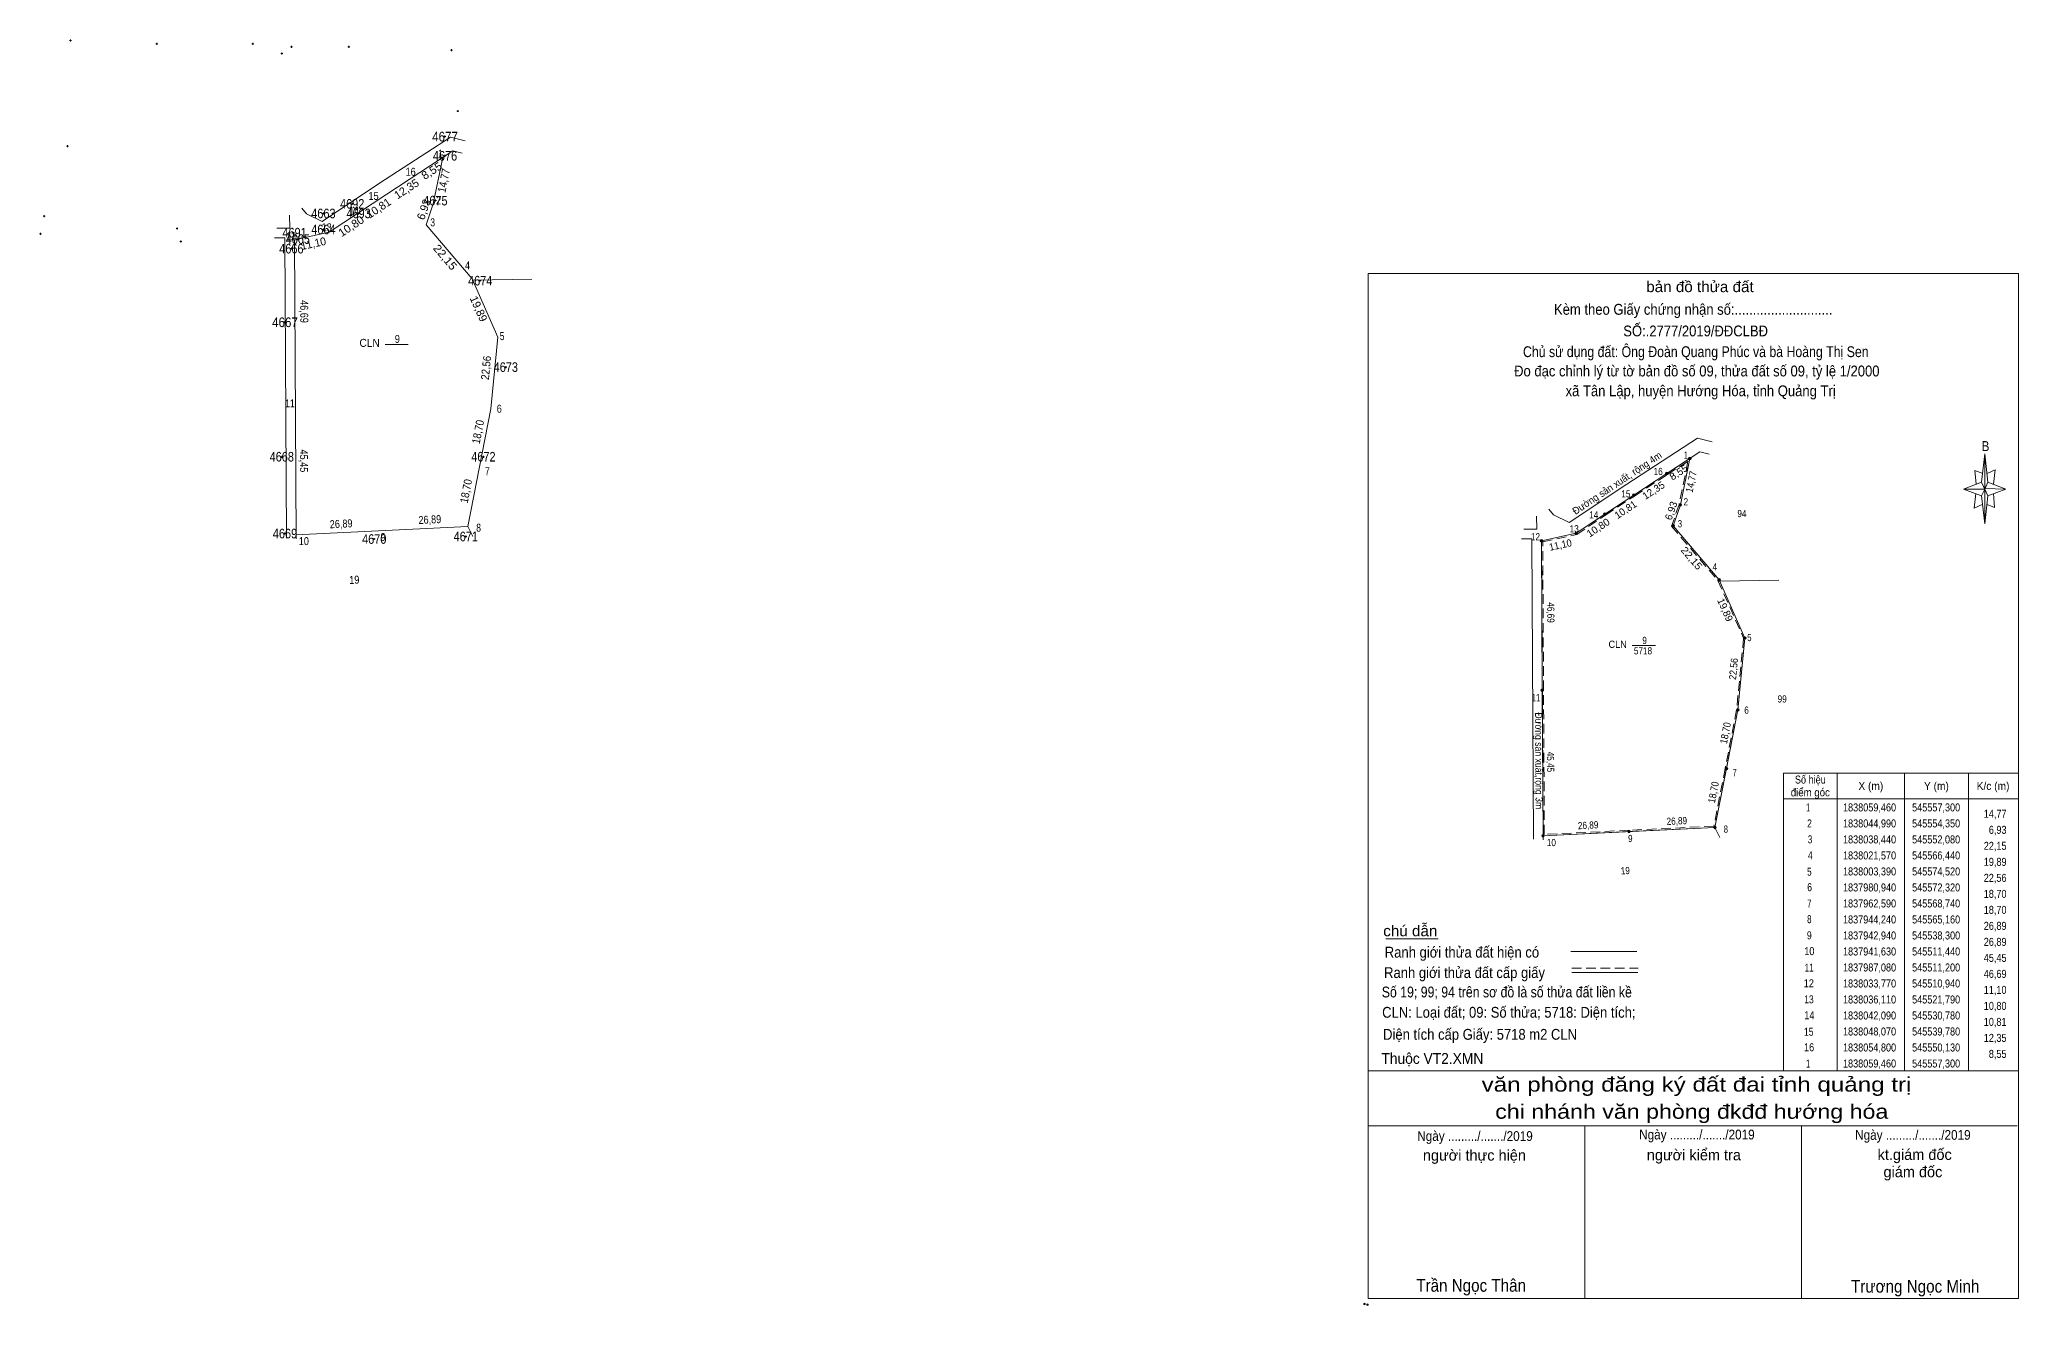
# Model space of a CAD drawing. Header units: centimetres. Extents: x 543318 to 546050, y 1837495 to 1839304.
# Drawn here: x 545431 to 546050, y 1837701 to 1838096 of the extents above; entities that cross this region are included whole.
import ezdxf
from ezdxf.enums import TextEntityAlignment as Align

# ---------------------------------------------------------------- set-up
doc = ezdxf.new("R2010")
doc.units = ezdxf.units.CM
doc.header["$PDMODE"] = 32
doc.header["$PDSIZE"] = 0.5
doc.linetypes.add('MEDIUM_DASHED', pattern=[4.5, 3, -1.5])
for name, color, linetype, lineweight in [('10', 7, 'Continuous', 13), ('11', 7, 'Continuous', 13), ('17', 7, 'Continuous', 13), ('23', 7, 'Continuous', 13), ('5', 7, 'Continuous', 13), ('6', 7, 'Continuous', 13), ('63', 7, 'Continuous', 13)]:
    doc.layers.add(name, color=color, linetype=linetype, lineweight=lineweight)
doc.layers.add('12', color=7, linetype='Continuous')

msp = doc.modelspace()

# ---------------------------------------------------------------- hatches: boundary and pattern name
at = {"layer": '6'}
for points in [[(545947.358, 1837965.426, 1), (545946.558, 1837965.426, 1)], [(545940.188, 1837960.766, 1), (545939.388, 1837960.766, 1)], [(545929.838, 1837954.036, 1), (545929.038, 1837954.036, 1)], [(545944.408, 1837950.956, 1), (545943.608, 1837950.956, 1)], [(545920.838, 1837948.056, 1), (545920.038, 1837948.056, 1)], [(545942.138, 1837944.406, 1), (545941.338, 1837944.406, 1)], [(545942.138, 1837944.406, 1), (545941.338, 1837944.406, 1)], [(545900.998, 1837939.736, 1), (545900.198, 1837939.736, 1)], [(545911.848, 1837942.076, 1), (545911.048, 1837942.076, 1)], [(545956.498, 1837927.536, 1), (545955.698, 1837927.536, 1)], [(545964.578, 1837909.356, 1), (545963.778, 1837909.356, 1)], [(545901.248, 1837893.046, 1), (545900.448, 1837893.046, 1)], [(545962.378, 1837886.906, 1), (545961.578, 1837886.906, 1)], [(545958.798, 1837868.556, 1), (545957.998, 1837868.556, 1)], [(545901.498, 1837847.596, 1), (545900.698, 1837847.596, 1)], [(545928.358, 1837848.906, 1), (545927.558, 1837848.906, 1)], [(545955.218, 1837850.206, 1), (545954.418, 1837850.206, 1)]]:
    msp.add_hatch(color=256, dxfattribs=at).paths.add_polyline_path(points)

# ---------------------------------------------------------------- linework, layer by layer
at = {"layer": '10'}
for p, q in [((545559.74, 1838065.81), (545564.29, 1838064.72)), ((545560.48, 1838061.52), (545563.36, 1838060.83)), ((545505.46, 1838037.35), (545509.55, 1838037.35)), ((545504.68, 1838034.35), (545507.94, 1838034.35)), ((545508.44, 1837940.59), (545507.94, 1838034.35)), ((545511.45, 1837940.4), (545510.94, 1838033.77)), ((545511.44, 1837941.63), (545565.16, 1837944.24)), ((545565.16, 1837944.24), (545566.7, 1837941.04))]:
    msp.add_line(p, q, dxfattribs=at)
for points in [[(545519.58, 1838039.44), (545537.58, 1838051.41), (545559.74, 1838065.81)], [(545521.79, 1838036.11), (545539.78, 1838048.07), (545560.48, 1838061.52)], [(545565.16, 1837944.24), (545572.32, 1837980.94), (545574.52, 1838003.39), (545566.44, 1838021.57), (545552.08, 1838038.44), (545554.35, 1838044.99), (545557.3, 1838059.46)]]:
    msp.add_lwpolyline(points, dxfattribs=at)
at = {"layer": '11'}
for p, q in [((545441.31, 1838096), (545440.69, 1838096)), ((545441, 1838096.31), (545441, 1838095.69)), ((545468.31, 1838095), (545467.69, 1838095)), ((545468, 1838095.31), (545468, 1838094.69)), ((545498.31, 1838095), (545497.69, 1838095)), ((545498, 1838095.31), (545498, 1838094.69)), ((545507, 1838092.31), (545507, 1838091.69)), ((545510.31, 1838094), (545509.69, 1838094)), ((545510, 1838094.31), (545510, 1838093.69)), ((545528.31, 1838094), (545527.69, 1838094)), ((545528, 1838094.31), (545528, 1838093.69)), ((545560.31, 1838093), (545559.69, 1838093)), ((545560, 1838093.31), (545560, 1838092.69)), ((545507.31, 1838092), (545506.69, 1838092)), ((545562.31, 1838074), (545561.69, 1838074)), ((545562, 1838074.31), (545562, 1838073.69)), ((545440.31, 1838063), (545439.69, 1838063)), ((545440, 1838063.31), (545440, 1838062.69)), ((545558.31, 1838066), (545557.69, 1838066)), ((545558, 1838066.31), (545558, 1838065.69)), ((545558.31, 1838060), (545557.69, 1838060)), ((545558, 1838060.31), (545558, 1838059.69)), ((545529.31, 1838045), (545528.69, 1838045)), ((545529, 1838045.31), (545529, 1838044.69)), ((545555.31, 1838046), (545554.69, 1838046)), ((545555, 1838046.31), (545555, 1838045.69)), ((545433.05, 1838041.13), (545432.43, 1838041.13)), ((545432.74, 1838041.44), (545432.74, 1838040.82)), ((545474.57, 1838037.28), (545473.95, 1838037.28)), ((545474.26, 1838037.59), (545474.26, 1838036.97)), ((545520.31, 1838042), (545519.69, 1838042)), ((545520.31, 1838037), (545519.69, 1838037)), ((545520, 1838042.31), (545520, 1838041.69)), ((545520, 1838037.31), (545520, 1838036.69)), ((545531.31, 1838042), (545530.69, 1838042)), ((545531, 1838042.31), (545531, 1838041.69)), ((545431.94, 1838035.62), (545431.32, 1838035.62)), ((545431.63, 1838035.93), (545431.63, 1838035.31)), ((545475.74, 1838033.28), (545475.12, 1838033.28)), ((545475.43, 1838033.59), (545475.43, 1838032.97)), ((545510.31, 1838031), (545509.69, 1838031)), ((545510, 1838031.31), (545510, 1838030.69)), ((545512.31, 1838034), (545511.69, 1838034)), ((545512, 1838034.31), (545512, 1838033.69)), ((545569.31, 1838021), (545568.69, 1838021)), ((545569, 1838021.31), (545569, 1838020.69)), ((545508.31, 1838008), (545507.69, 1838008)), ((545508, 1838008.31), (545508, 1838007.69)), ((545577.31, 1837994), (545576.69, 1837994)), ((545577, 1837994.31), (545577, 1837993.69)), ((545507.31, 1837966), (545506.69, 1837966)), ((545507, 1837966.31), (545507, 1837965.69)), ((545570.31, 1837966), (545569.69, 1837966)), ((545570, 1837966.31), (545570, 1837965.69)), ((545508.31, 1837942), (545507.69, 1837942)), ((545508, 1837942.31), (545508, 1837941.69)), ((545536.21, 1837940.3), (545535.59, 1837940.3)), ((545535.9, 1837940.61), (545535.9, 1837939.99)), ((545564.81, 1837941.09), (545564.19, 1837941.09)), ((545564.5, 1837941.4), (545564.5, 1837940.78))]:
    msp.add_line(p, q, dxfattribs=at)
at = {"layer": '17'}
msp.add_line((545851.93, 1837815.39), (545868.31, 1837815.39), dxfattribs=at)
at = {"layer": '23'}
msp.add_line((545509.37, 1838041.51), (545509.55, 1838037.35), dxfattribs=at)
msp.add_lwpolyline([(545519.58, 1838039.44), (545514.7, 1838041.92), (545513.23, 1838043.61)], dxfattribs=at)
at = {"layer": '5'}
for p, q in [((546038.07, 1837958.08), (546039.17, 1837966.9)), ((546040.05, 1837958.08), (546045.74, 1837955.86)), ((546038.07, 1837953.81), (546032.43, 1837955.86)), ((546040.05, 1837953.81), (546039.17, 1837945.03)), ((546042.12, 1837950.19), (546039.9, 1837951.09)), ((546041.88, 1837954.48), (546042.12, 1837950.19)), ((545846.42, 1837774.17), (546049.64, 1837774.17)), ((545846.42, 1837757), (546049.21, 1837757)), ((545846.42, 1837757), (546049.21, 1837757)), ((545846.42, 1837757), (546049.21, 1837757)), ((545914.17, 1837703.05), (545914.17, 1837757)), ((545981.89, 1837703.05), (545981.89, 1837757))]:
    msp.add_line(p, q, dxfattribs=at)
for points in [[(545846.42, 1838023.27), (546049.64, 1838023.27), (546049.64, 1837703.05), (545846.42, 1837703.05)], [(546039.17, 1837966.9), (546040.05, 1837958.08), (546039.17, 1837955.86)], [(546039.17, 1837955.86), (546032.43, 1837955.86), (546038.07, 1837958.08), (546040.05, 1837953.81), (546045.74, 1837955.86), (546039.17, 1837956.06)], [(546039.17, 1837955.86), (546039.17, 1837945.03), (546038.07, 1837953.81)]]:
    msp.add_lwpolyline(points, close=True, dxfattribs=at)
for points in [[(546039.17, 1837955.86), (546038.07, 1837958.08), (546032.43, 1837955.86)], [(546038.5, 1837960.78), (546036.05, 1837961.68), (546036.45, 1837957.43)], [(546039.9, 1837960.78), (546042.35, 1837961.93), (546041.88, 1837957.43)], [(546036.29, 1837954.48), (546035.78, 1837949.94), (546038.28, 1837951.09)], [(546039.17, 1837955.86), (546040.05, 1837953.81), (546045.74, 1837955.86)], [(546049.64, 1837703.05), (545846.42, 1837703.05), (545846.42, 1837757)]]:
    msp.add_lwpolyline(points, dxfattribs=at)
for p in [(545845.32, 1837701.32), (545846.24, 1837701.13)]:
    msp.add_point(p, dxfattribs=at)
at = {"layer": '6'}
for p, q in [((545521.79, 1838036.11), (545510.94, 1838033.77)), ((545539.28, 1838001.1), (545546.54, 1838001.1)), ((545949.4, 1837971.78), (545953.95, 1837970.69)), ((545950.14, 1837967.49), (545953.02, 1837966.8)), ((545899.03, 1837947.48), (545899.21, 1837943.32)), ((545894.34, 1837940.32), (545897.6, 1837940.32)), ((545895.12, 1837943.32), (545899.21, 1837943.32)), ((545898.1, 1837846.56), (545897.6, 1837940.32)), ((545911.45, 1837942.08), (545900.6, 1837939.74)), ((545901.11, 1837846.37), (545900.6, 1837939.74)), ((545956.29, 1837927.1), (545974.82, 1837927.43)), ((545928.94, 1837907.07), (545936.2, 1837907.07)), ((545901.1, 1837847.6), (545954.82, 1837850.21)), ((545954.82, 1837850.21), (545956.36, 1837847.01)), ((545909.76, 1837811.45), (545930.41, 1837811.45)), ((545910.07, 1837804.86), (545930.7, 1837804.86))]:
    msp.add_line(p, q, dxfattribs=at)
at = {"layer": '6', "linetype": 'MEDIUM_DASHED'}
msp.add_line((545910.07, 1837806.25), (545930.84, 1837806.25), dxfattribs=at)
at = {"layer": '6'}
for points in [[(545909.24, 1837945.41), (545927.24, 1837957.38), (545949.4, 1837971.78)], [(545911.45, 1837942.08), (545929.44, 1837954.04), (545950.14, 1837967.49)], [(545954.82, 1837850.21), (545961.98, 1837886.91), (545964.18, 1837909.36), (545956.1, 1837927.54), (545941.74, 1837944.41), (545944.01, 1837950.96), (545946.96, 1837965.43)], [(545909.24, 1837945.41), (545904.36, 1837947.89), (545902.89, 1837949.58)]]:
    msp.add_lwpolyline(points, dxfattribs=at)
msp.add_lwpolyline([(545946.96, 1837965.43), (545944.01, 1837950.96), (545941.74, 1837944.41), (545956.1, 1837927.54), (545964.18, 1837909.36), (545961.98, 1837886.91), (545958.4, 1837868.56), (545954.82, 1837850.21), (545927.96, 1837848.91), (545901.1, 1837847.6), (545900.86, 1837893.05), (545900.6, 1837939.74), (545911.45, 1837942.08), (545920.44, 1837948.06), (545929.44, 1837954.04), (545939.79, 1837960.77)], close=True, dxfattribs=at)
at = {"layer": '6', "linetype": 'MEDIUM_DASHED'}
msp.add_lwpolyline([(545946.38, 1837964.57), (545943.62, 1837951.07), (545941.29, 1837944.32), (545955.76, 1837927.32), (545963.77, 1837909.29), (545961.58, 1837886.97), (545958.01, 1837868.64), (545954.49, 1837850.59), (545927.94, 1837849.31), (545901.5, 1837848.02), (545901.26, 1837893.05), (545901, 1837939.42), (545911.61, 1837941.7), (545920.66, 1837947.73), (545929.66, 1837953.71), (545940.01, 1837960.43)], close=True, dxfattribs=at)
at = {"layer": '6'}
for centre in [(545946.958, 1837965.426), (545939.788, 1837960.766), (545929.438, 1837954.036), (545944.008, 1837950.956), (545920.438, 1837948.056), (545941.738, 1837944.406), (545941.738, 1837944.406), (545900.598, 1837939.736), (545911.448, 1837942.076), (545956.098, 1837927.536), (545964.178, 1837909.356), (545900.848, 1837893.046), (545961.978, 1837886.906), (545958.398, 1837868.556), (545901.098, 1837847.596), (545927.958, 1837848.906), (545954.818, 1837850.206)]:
    msp.add_circle(centre, 0.4, dxfattribs=at)
at = {"layer": '63'}
for p, q in [((545566.63, 1838021.13), (545585.16, 1838021.46)), ((545993.04, 1837867.17), (545993.04, 1837774.17)), ((546014.04, 1837867.17), (546014.04, 1837774.17)), ((546034.04, 1837867.17), (546034.04, 1837774.17)), ((545976.24, 1837859.17), (546049.64, 1837859.17))]:
    msp.add_line(p, q, dxfattribs=at)
msp.add_lwpolyline([(545976.24, 1837867.17), (546049.64, 1837867.17), (546049.64, 1837774.17), (545976.24, 1837774.17)], close=True, dxfattribs=at)

# ---------------------------------------------------------------- texts
at = {"layer": '12'}
for s, width, p in [('4677', 0.9, (545558.005, 1838064.5)), ('4676', 0.85, (545558, 1838058.5)), ('4663', 0.85, (545520, 1838040.5)), ('4692', 0.85, (545529, 1838043.5)), ('4693', 0.85, (545531, 1838040.5)), ('4675', 0.85, (545555, 1838044.5)), ('4691', 0.85, (545511, 1838034.5)), ('4664', 0.85, (545520.005, 1838035.5)), ('4666', 0.85, (545510, 1838029.5)), ('4665', 0.85, (545512, 1838032.5)), ('4674', 0.85, (545569.005, 1838019.5)), ('4667', 0.9, (545508.005, 1838006.5)), ('4673', 0.85, (545577, 1837992.5)), ('4668', 0.85, (545506.995, 1837964.5)), ('4672', 0.85, (545570, 1837964.5)), ('4669', 0.85, (545508, 1837940.5)), ('4670', 0.85, (545535.895, 1837938.79)), ('4671', 0.85, (545564.49, 1837939.59))]:
    msp.add_text(s, height=3, dxfattribs=dict(at, width=width)).set_placement(p, align=Align.CENTER)
at = {"layer": '5'}
for s, height, width, p in [('bản đồ thửa đất', 3.387, 1.05, (545950.135, 1838017.42)), ('Kèm theo Giấy chứng nhận số:...........................', 3.387, 0.9, (545948.02, 1838010.35)), ('SỐ:.2777/2019/ĐĐCLBĐ', 3.38, 0.9, (545948.78, 1838003.6)), ('Chủ sử dụng đất: Ông Đoàn Quang Phúc và bà Hoàng Thị Sen', 3.384, 0.85, (545948.835, 1837997.12)), ('Đo đạc chỉnh lý từ tờ bản đồ số 09, thửa đất số 09, tỷ lệ 1/2000 ', 3.38, 0.9, (545949.715, 1837991.09)), ('xã Tân Lập, huyện Hướng Hóa, tỉnh Quảng Trị', 3.384, 0.9, (545950.345, 1837984.9)), ('B', 3.111, 0.85, (546039.37, 1837967.76)), ('văn phòng đăng ký đất đai tỉnh quảng trị', 4.516, 1.25, (545949.055, 1837767.67)), ('chi nhánh văn phòng đkđđ hướng hóa', 4.516, 1.2, (545947.57, 1837759.19)), ('Ngày ........./......./2019', 3.048, 0.9, (545879.845, 1837752.26)), ('Ngày ........./......./2019', 3.048, 0.9, (545949.185, 1837752.73)), ('Ngày ........./......./2019', 3.048, 0.9, (546016.665, 1837752.62)), ('Trần Ngọc Thân', 3.942, 0.9, (545878.63, 1837705.16)), ('Trương Ngọc Minh', 3.947, 0.9, (546017.39, 1837704.87))]:
    msp.add_text(s, height=height, dxfattribs=dict(at, width=width)).set_placement(p, align=Align.CENTER)
for s, height, p in [('người thực hiện', 3.387, (545879.655, 1837746.11)), ('người kiểm tra', 3.387, (545948.235, 1837746.2)), ('kt.giám đốc', 3.39, (546017.22, 1837746.32)), ('giám đốc', 3.39, (546016.675, 1837740.92))]:
    msp.add_text(s, height=height, dxfattribs=at).set_placement(p, align=Align.CENTER)
at = {"layer": '6'}
for s, rotation, width, p in [('Đường sản xuất, rộng 4m', 33.624, 0.95, (545924.852, 1837956.846)), ('8,55', 33.021, 1.05, (545944.107, 1837960.189)), ('14,77', 78.477, 0.9, (545948.501, 1837957.97)), ('10,80', 33.631, 1.05, (545918.942, 1837942.903)), ('11,10', 12.17, 0.95, (545906.753, 1837937.35)), ('22,15', 310.405, 1.1, (545946.666, 1837933.559)), ('46,69', 270.319, 0.85, (545902.418, 1837917.321)), ('22,56', 84.403, 0.9, (545961.719, 1837899.6)), ('Đường sản xuất,rộng 3m', 270.306, 0.9, (545898.688, 1837871.011)), ('18,70', 78.961, 0.9, (545959.188, 1837879.465)), ('45,45', 270.303, 0.85, (545902.327, 1837870.656)), ('18,70', 78.961, 0.9, (545955.438, 1837860.955)), ('26,89', 2.792, 0.85, (545915.245, 1837849.771)), ('26,89', 2.771, 0.85, (545942.956, 1837851.09)), ('19', 2.792, 0.85, (545926.85, 1837835.582))]:
    msp.add_text(s, height=2.25, rotation=rotation, dxfattribs=dict(at, width=width)).set_placement(p, align=Align.CENTER)
for s, width, p in [(' 16', 0.85, (545938.49, 1837960.28)), (' 1', 0.75, (545946.38, 1837965.37)), (' 15', 0.85, (545928.41, 1837953.28)), (' 2', 0.85, (545946.43, 1837950.78)), (' 13', 0.85, (545912.26, 1837942.37)), (' 14', 0.85, (545918.36, 1837946.71)), (' 3', 0.8, (545944.54, 1837943.93)), (' 12', 0.85, (545900.16, 1837939.89)), (' 4', 0.85, (545955.48, 1837930.48)), (' CLN', 0.95, (545927.28, 1837906.28)), (' 9', 0.85, (545933.55, 1837907.5)), (' 5', 0.8, (545966.25, 1837908.39)), (' 11', 0.8, (545900.22, 1837889.6)), (' 6', 0.85, (545965.4, 1837885.71)), (' 7', 0.8, (545961.63, 1837866.19)), (' 10', 0.85, (545905.13, 1837844.35)), (' 9', 0.85, (545929.08, 1837845.61)), (' 8', 0.8, (545958.89, 1837848.55))]:
    msp.add_text(s, height=2.25, dxfattribs=dict(at, width=width)).set_placement(p, align=Align.RIGHT)
for s, rotation, p in [('12,35', 33.034, (545936.242, 1837954.54)), ('10,81', 33.602, (545927.512, 1837948.544)), ('6,93', 70.885, (545942.178, 1837948.767)), ('19,89', 293.962, (545956.986, 1837917.727))]:
    msp.add_text(s, height=2.25, rotation=rotation, dxfattribs=at).set_placement(p, align=Align.CENTER)
at = {"layer": '6', "width": 0.85}
for s, p in [('94', (545963.25, 1837947.13)), ('5718', (545932.33, 1837904.25)), ('99', (545975.825, 1837889.21))]:
    msp.add_text(s, height=2.25, dxfattribs=at).set_placement(p, align=Align.CENTER)
at = {"layer": '6'}
for s, height, width, p in [('chú dẫn', 3.387, 1.05, (545851.16, 1837816.2)), ('Ranh giới thửa đất hiện có ', 3.387, 0.9, (545851.64, 1837809.54)), ('Ranh giới thửa đất cấp giấy', 3.387, 0.9, (545851.43, 1837803.15)), ('Số 19; 99; 94 trên sơ đồ là số thửa đất liền kề', 3.38, 0.85, (545850.71, 1837797.1)), ('CLN: Loại đất; 09: Số thửa; 5718: Diện tích;', 3.38, 0.9, (545850.83, 1837790.75)), ('Diện tích cấp Giấy: 5718 m2 CLN', 3.38, 0.9, (545851.12, 1837783.87)), ('Thuộc VT2.XMN', 3.39, 0.95, (545850.6, 1837776.33))]:
    msp.add_text(s, height=height, dxfattribs=dict(at, width=width)).set_placement(p)
at = {"layer": '63'}
for s, width, p in [(' 1', 0.75, (545557.3, 1838059.46)), (' 16', 0.85, (545548.85, 1838053.76)), (' 14', 0.85, (545531.2, 1838041.5)), (' 15', 0.85, (545537.26, 1838046.23)), (' 2', 0.85, (545556.78, 1838044.82)), (' 13', 0.85, (545522.61, 1838036.41)), (' 3', 0.8, (545554.89, 1838037.97)), (' 12', 0.85, (545511.47, 1838033.63)), (' 4', 0.85, (545565.83, 1838024.52)), (' CLN', 0.95, (545537.63, 1838000.32)), (' 9', 0.85, (545543.9, 1838001.54)), (' 5', 0.8, (545576.6, 1838002.43)), (' 11', 0.8, (545511.05, 1837981.42)), (' 6', 0.85, (545575.75, 1837979.75)), (' 7', 0.8, (545571.98, 1837960.23)), (' 8', 0.8, (545569.24, 1837942.59)), (' 10', 0.85, (545515.48, 1837938.39)), (' 9', 0.85, (545539.43, 1837939.65)), ('14,77', 0.85, (546045.92, 1837853.2)), ('22,15', 0.85, (546045.92, 1837843.2)), ('6,93', 0.85, (546045.92, 1837848.2)), ('19,89', 0.85, (546045.92, 1837838.2)), ('22,56', 0.85, (546045.92, 1837833.2)), ('18,70', 0.85, (546045.92, 1837828.2)), ('26,89', 0.85, (546045.92, 1837818.2)), ('18,70', 0.85, (546045.92, 1837823.2)), ('26,89', 0.85, (546045.92, 1837813.2)), ('45,45', 0.85, (546045.92, 1837808.2)), ('46,69', 0.85, (546045.92, 1837803.2)), ('11,10', 0.85, (546045.92, 1837798.2)), ('10,80', 0.85, (546045.92, 1837793.2)), ('10,81', 0.85, (546045.92, 1837788.2)), ('12,35', 0.85, (546045.92, 1837783.2)), ('8,55', 0.85, (546045.92, 1837778.2))]:
    msp.add_text(s, height=2.5, dxfattribs=dict(at, width=width)).set_placement(p, align=Align.RIGHT)
for s, rotation, width, p in [('8,55', 33.021, 1.05, (545554.524, 1838054.272)), ('14,77', 78.477, 0.9, (545558.857, 1838052.04)), ('10,80', 33.631, 1.05, (545529.363, 1838036.99)), ('11,10', 12.17, 0.95, (545517.131, 1838031.392)), ('22,15', 310.405, 1.1, (545557.083, 1838027.52)), ('46,69', 270.319, 0.85, (545512.77, 1838011.352)), ('22,56', 84.403, 0.9, (545572.065, 1837993.648)), ('18,70', 78.961, 0.9, (545569.542, 1837973.536)), ('45,45', 270.303, 0.85, (545512.679, 1837964.692)), ('18,70', 78.961, 0.9, (545565.792, 1837955.026)), ('26,89', 2.792, 0.85, (545525.604, 1837943.809)), ('26,89', 2.771, 0.85, (545553.315, 1837945.127)), ('19', 2.792, 0.85, (545529.724, 1837926.309))]:
    msp.add_text(s, height=2.5, rotation=rotation, dxfattribs=dict(at, width=width)).set_placement(p, align=Align.CENTER)
for s, rotation, p in [('12,35', 33.034, (545546.669, 1838048.628)), ('10,81', 33.602, (545537.928, 1838042.631)), ('6,93', 70.885, (545552.542, 1838042.846)), ('19,89', 293.962, (545567.362, 1838011.713))]:
    msp.add_text(s, height=2.5, rotation=rotation, dxfattribs=at).set_placement(p, align=Align.CENTER)
for s, width, p in [('Số hiệu', 0.85, (545984.62, 1837863.9)), ('X (m)', 0.95, (546003.52, 1837861.9)), ('Y (m)', 0.95, (546024.015, 1837861.9)), ('K/c (m)', 0.95, (546041.72, 1837861.9)), ('điểm góc', 0.9, (545984.62, 1837859.9)), ('1', 0.65, (545983.92, 1837855.2)), ('1838059,460', 0.85, (546003.12, 1837855.2)), ('545557,300', 0.85, (546023.925, 1837855.2)), ('2', 0.8, (545984.355, 1837850.19)), ('1838044,990', 0.85, (546003.12, 1837850.2)), ('545554,350', 0.85, (546023.925, 1837850.2)), ('3', 0.75, (545984.525, 1837845.22)), ('1838038,440', 0.85, (546003.12, 1837845.2)), ('545552,080', 0.85, (546023.925, 1837845.2)), ('4', 0.8, (545984.6, 1837840.25)), ('1838021,570', 0.85, (546003.12, 1837840.2)), ('545566,440', 0.85, (546023.925, 1837840.2)), ('5', 0.75, (545984.315, 1837835.12)), ('6', 0.8, (545984.395, 1837830.28)), ('1838003,390', 0.85, (546003.12, 1837835.2)), ('1837980,940', 0.85, (546003.12, 1837830.2)), ('545574,520', 0.85, (546023.925, 1837835.2)), ('545572,320', 0.85, (546023.925, 1837830.2)), ('7', 0.75, (545984.305, 1837825.18)), ('1837962,590', 0.85, (546003.12, 1837825.2)), ('545568,740', 0.85, (546023.925, 1837825.2)), ('8', 0.75, (545984.305, 1837820.29)), ('1837944,240', 0.85, (546003.12, 1837820.2)), ('545565,160', 0.85, (546023.925, 1837820.2)), ('9', 0.8, (545984.3, 1837815.24)), ('1837942,940', 0.85, (546003.12, 1837815.2)), ('545538,300', 0.85, (546023.925, 1837815.2)), ('10', 0.85, (545984.305, 1837810.3)), ('1837941,630', 0.85, (546003.12, 1837810.2)), ('545511,440', 0.85, (546023.925, 1837810.2)), ('12', 0.85, (545984.15, 1837800.26)), ('11', 0.75, (545984.255, 1837805.16)), ('1837987,080', 0.85, (546003.12, 1837805.2)), ('1838033,770', 0.85, (546003.12, 1837800.2)), ('545511,200', 0.85, (546023.925, 1837805.2)), ('545510,940', 0.85, (546023.925, 1837800.2)), ('13', 0.8, (545984.19, 1837795.25)), ('1838036,110', 0.85, (546003.12, 1837795.2)), ('545521,790', 0.85, (546023.925, 1837795.2)), ('14', 0.85, (545984.315, 1837790.24)), ('1838042,090', 0.85, (546003.12, 1837790.2)), ('545530,780', 0.85, (546023.925, 1837790.2)), ('15', 0.8, (545984.12, 1837785.12)), ('1838048,070', 0.85, (546003.12, 1837785.2)), ('545539,780', 0.85, (546023.925, 1837785.2)), ('16', 0.85, (545984.24, 1837780.28)), ('1', 0.65, (545983.92, 1837775.2)), ('1838054,800', 0.85, (546003.12, 1837780.2)), ('1838059,460', 0.85, (546003.12, 1837775.2)), ('545550,130', 0.85, (546023.925, 1837780.2)), ('545557,300', 0.85, (546023.925, 1837775.2))]:
    msp.add_text(s, height=2.5, dxfattribs=dict(at, width=width)).set_placement(p, align=Align.CENTER)

doc.saveas('drawing.dxf')
